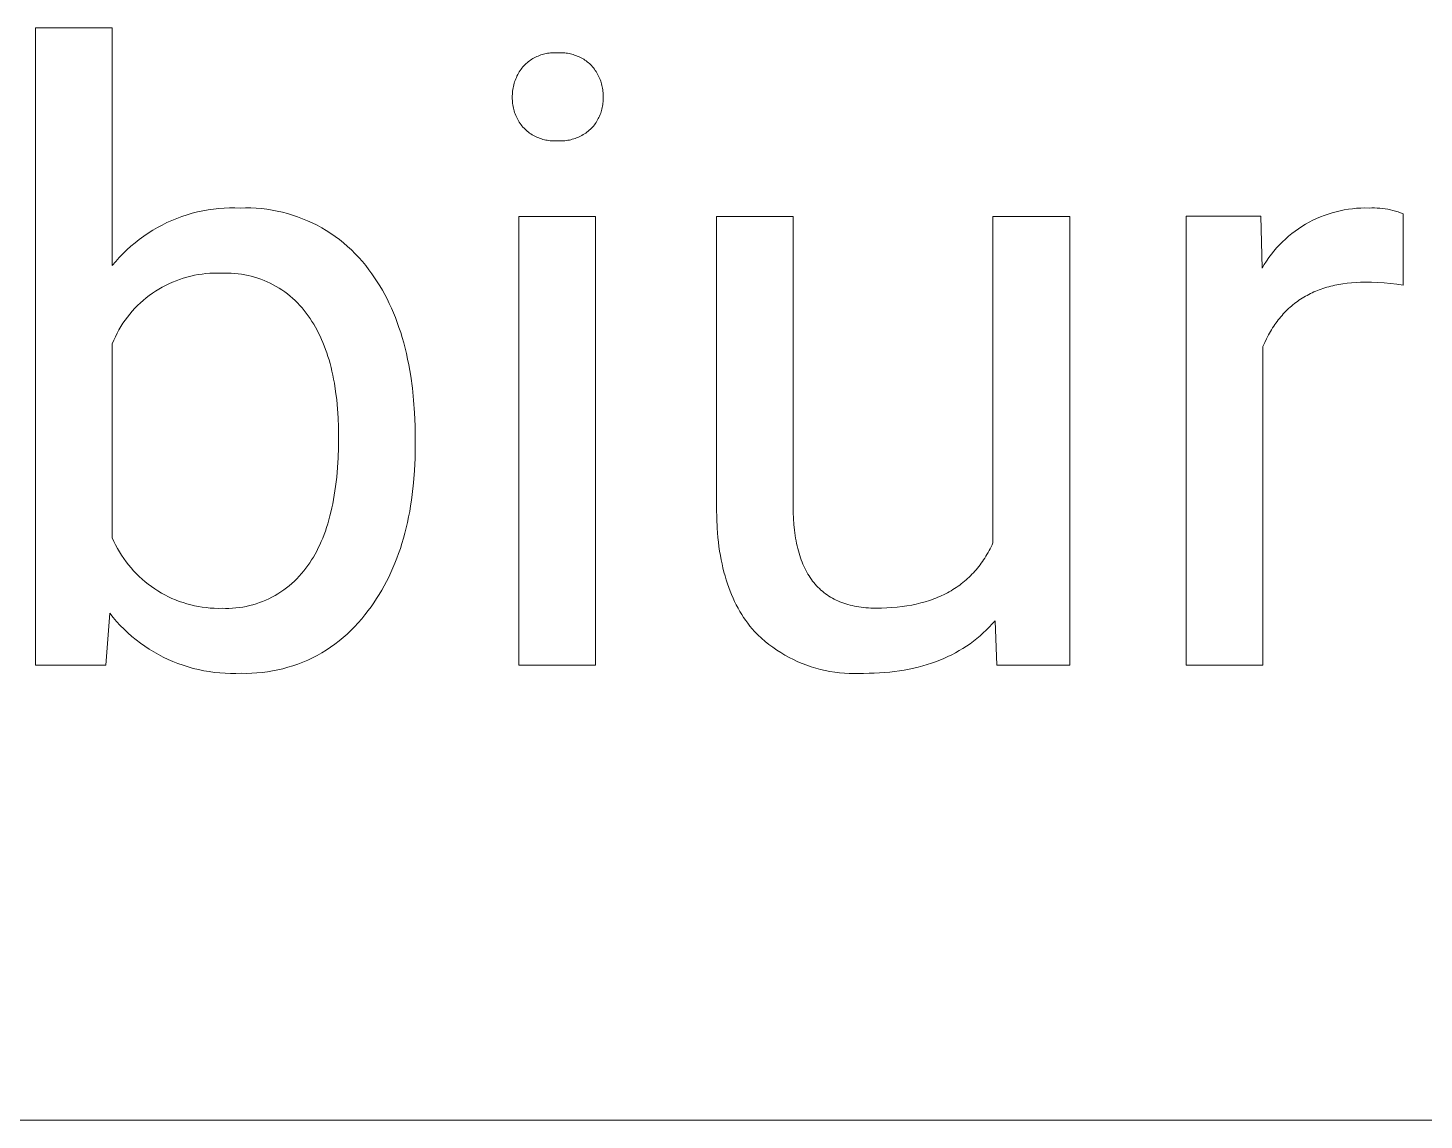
# Model space of a CAD drawing. Header units: millimetres. Extents: x 0 to 4030, y -54 to 2762.
# Drawn here: x 2718.4 to 2806.6, y 171.7 to 240.7 of the extents above; entities that cross this region are included whole.
import ezdxf

# ---------------------------------------------------------------- set-up
doc = ezdxf.new("R2010")
doc.units = ezdxf.units.MM
doc.header["$MEASUREMENT"] = 0
doc.layers.add('Domyślny', color=7, linetype='Continuous', true_color=0x000000)

msp = doc.modelspace()

# ---------------------------------------------------------------- linework, layer by layer
at = {"layer": 'Domyślny', "color": 18, "lineweight": 15, "true_color": 0x000000}
for p, q in [((2718.838, 200.471), (2718.838, 240.733)), ((2718.838, 240.733), (2723.697, 240.733)), ((2723.697, 240.733), (2723.697, 225.716)), ((2751.392, 239.154), (2751.482, 239.16)), ((2751.482, 239.16), (2751.572, 239.163)), ((2751.572, 239.163), (2751.662, 239.164)), ((2751.662, 239.164), (2751.752, 239.161)), ((2751.752, 239.161), (2751.842, 239.155)), ((2751.842, 239.155), (2751.933, 239.161)), ((2751.933, 239.161), (2752.024, 239.163)), ((2752.024, 239.163), (2752.115, 239.163)), ((2752.115, 239.163), (2752.206, 239.159)), ((2752.206, 239.159), (2752.297, 239.152)), ((2749.594, 238.198), (2749.657, 238.275)), ((2749.657, 238.275), (2749.722, 238.35)), ((2749.722, 238.35), (2749.785, 238.414)), ((2749.785, 238.414), (2749.851, 238.476)), ((2749.851, 238.476), (2749.918, 238.536)), ((2749.918, 238.536), (2749.988, 238.593)), ((2749.988, 238.593), (2750.059, 238.648)), ((2750.059, 238.648), (2750.133, 238.7)), ((2750.133, 238.7), (2750.208, 238.75)), ((2750.208, 238.75), (2750.285, 238.797)), ((2750.285, 238.797), (2750.363, 238.842)), ((2750.363, 238.842), (2750.443, 238.884)), ((2750.443, 238.884), (2750.524, 238.923)), ((2750.524, 238.923), (2750.607, 238.959)), ((2750.607, 238.959), (2750.691, 238.993)), ((2750.691, 238.993), (2750.776, 239.023)), ((2750.776, 239.023), (2750.861, 239.051)), ((2750.861, 239.051), (2750.948, 239.076)), ((2750.948, 239.076), (2751.036, 239.097)), ((2751.036, 239.097), (2751.124, 239.116)), ((2751.124, 239.116), (2751.213, 239.132)), ((2751.213, 239.132), (2751.302, 239.144)), ((2751.302, 239.144), (2751.392, 239.154)), ((2752.297, 239.152), (2752.388, 239.143)), ((2752.388, 239.143), (2752.478, 239.13)), ((2752.478, 239.13), (2752.567, 239.114)), ((2752.567, 239.114), (2752.657, 239.095)), ((2752.657, 239.095), (2752.745, 239.074)), ((2752.745, 239.074), (2752.833, 239.049)), ((2752.833, 239.049), (2752.919, 239.021)), ((2752.919, 239.021), (2753.005, 238.991)), ((2753.005, 238.991), (2753.09, 238.957)), ((2753.09, 238.957), (2753.174, 238.921)), ((2753.174, 238.921), (2753.256, 238.882)), ((2753.256, 238.882), (2753.337, 238.84)), ((2753.337, 238.84), (2753.416, 238.796)), ((2753.416, 238.796), (2753.494, 238.749)), ((2753.494, 238.749), (2753.57, 238.699)), ((2753.57, 238.699), (2753.645, 238.647)), ((2753.645, 238.647), (2753.718, 238.592)), ((2753.718, 238.592), (2753.789, 238.535)), ((2753.789, 238.535), (2753.858, 238.476)), ((2753.858, 238.476), (2753.925, 238.414)), ((2753.925, 238.414), (2753.989, 238.35)), ((2753.989, 238.35), (2754.052, 238.278)), ((2754.052, 238.278), (2754.113, 238.205)), ((2749.129, 237.327), (2749.162, 237.42)), ((2749.162, 237.42), (2749.198, 237.513)), ((2749.198, 237.513), (2749.237, 237.604)), ((2749.237, 237.604), (2749.279, 237.694)), ((2749.279, 237.694), (2749.324, 237.782)), ((2749.324, 237.782), (2749.373, 237.869)), ((2749.373, 237.869), (2749.424, 237.954)), ((2749.424, 237.954), (2749.478, 238.037)), ((2749.478, 238.037), (2749.535, 238.118)), ((2749.535, 238.118), (2749.594, 238.198)), ((2754.113, 238.205), (2754.171, 238.13)), ((2754.171, 238.13), (2754.226, 238.053)), ((2754.226, 238.053), (2754.279, 237.973)), ((2754.279, 237.973), (2754.329, 237.893)), ((2754.329, 237.893), (2754.376, 237.81)), ((2754.376, 237.81), (2754.42, 237.726)), ((2754.42, 237.726), (2754.462, 237.641)), ((2754.462, 237.641), (2754.501, 237.554)), ((2754.501, 237.554), (2754.537, 237.466)), ((2754.537, 237.466), (2754.57, 237.377)), ((2748.983, 236.449), (2748.986, 236.548)), ((2748.986, 236.548), (2748.992, 236.647)), ((2748.992, 236.647), (2749.002, 236.746)), ((2749.002, 236.746), (2749.014, 236.845)), ((2749.014, 236.845), (2749.031, 236.942)), ((2749.031, 236.942), (2749.05, 237.04)), ((2749.05, 237.04), (2749.073, 237.136)), ((2749.073, 237.136), (2749.1, 237.232)), ((2749.1, 237.232), (2749.129, 237.327)), ((2754.57, 237.377), (2754.6, 237.287)), ((2754.6, 237.287), (2754.626, 237.196)), ((2754.626, 237.196), (2754.65, 237.104)), ((2754.65, 237.104), (2754.671, 237.011)), ((2754.671, 237.011), (2754.688, 236.918)), ((2754.688, 236.918), (2754.703, 236.824)), ((2754.703, 236.824), (2754.714, 236.73)), ((2754.714, 236.73), (2754.722, 236.635)), ((2754.722, 236.635), (2754.727, 236.54)), ((2754.727, 236.54), (2754.729, 236.445)), ((2748.984, 236.35), (2748.983, 236.449)), ((2748.983, 236.253), (2748.984, 236.35)), ((2748.986, 236.155), (2748.983, 236.253)), ((2748.992, 236.058), (2748.986, 236.155)), ((2749.002, 235.961), (2748.992, 236.058)), ((2749.015, 235.864), (2749.002, 235.961)), ((2749.031, 235.768), (2749.015, 235.864)), ((2749.051, 235.672), (2749.031, 235.768)), ((2749.074, 235.577), (2749.051, 235.672)), ((2754.671, 235.7), (2754.65, 235.609)), ((2754.688, 235.792), (2754.671, 235.7)), ((2754.703, 235.884), (2754.688, 235.792)), ((2754.714, 235.977), (2754.703, 235.884)), ((2754.722, 236.07), (2754.714, 235.977)), ((2754.727, 236.163), (2754.722, 236.07)), ((2754.729, 236.257), (2754.727, 236.163)), ((2754.729, 236.445), (2754.728, 236.35)), ((2754.728, 236.35), (2754.729, 236.257)), ((2749.1, 235.484), (2749.074, 235.577)), ((2749.13, 235.391), (2749.1, 235.484)), ((2749.162, 235.299), (2749.13, 235.391)), ((2749.198, 235.208), (2749.162, 235.299)), ((2749.237, 235.119), (2749.198, 235.208)), ((2749.28, 235.031), (2749.237, 235.119)), ((2749.325, 234.944), (2749.28, 235.031)), ((2749.373, 234.86), (2749.325, 234.944)), ((2749.424, 234.776), (2749.373, 234.86)), ((2749.478, 234.695), (2749.424, 234.776)), ((2754.278, 234.757), (2754.225, 234.68)), ((2754.328, 234.836), (2754.278, 234.757)), ((2754.375, 234.917), (2754.328, 234.836)), ((2754.42, 234.999), (2754.375, 234.917)), ((2754.462, 235.082), (2754.42, 234.999)), ((2754.5, 235.167), (2754.462, 235.082)), ((2754.536, 235.253), (2754.5, 235.167)), ((2754.569, 235.341), (2754.536, 235.253)), ((2754.599, 235.429), (2754.569, 235.341)), ((2754.626, 235.519), (2754.599, 235.429)), ((2754.65, 235.609), (2754.626, 235.519)), ((2749.535, 234.616), (2749.478, 234.695)), ((2749.595, 234.539), (2749.535, 234.616)), ((2749.657, 234.464), (2749.595, 234.539)), ((2749.722, 234.391), (2749.657, 234.464)), ((2749.789, 234.326), (2749.722, 234.391)), ((2749.858, 234.263), (2749.789, 234.326)), ((2749.929, 234.203), (2749.858, 234.263)), ((2750.003, 234.145), (2749.929, 234.203)), ((2750.078, 234.09), (2750.003, 234.145)), ((2750.155, 234.037), (2750.078, 234.09)), ((2750.234, 233.987), (2750.155, 234.037)), ((2750.315, 233.94), (2750.234, 233.987)), ((2750.397, 233.896), (2750.315, 233.94)), ((2750.481, 233.854), (2750.397, 233.896)), ((2753.303, 233.897), (2753.218, 233.856)), ((2753.386, 233.941), (2753.303, 233.897)), ((2753.468, 233.988), (2753.386, 233.941)), ((2753.548, 234.038), (2753.468, 233.988)), ((2753.626, 234.091), (2753.548, 234.038)), ((2753.703, 234.146), (2753.626, 234.091)), ((2753.778, 234.203), (2753.703, 234.146)), ((2753.85, 234.263), (2753.778, 234.203)), ((2753.921, 234.326), (2753.85, 234.263)), ((2753.989, 234.391), (2753.921, 234.326)), ((2754.052, 234.46), (2753.989, 234.391)), ((2754.112, 234.531), (2754.052, 234.46)), ((2754.17, 234.605), (2754.112, 234.531)), ((2754.225, 234.68), (2754.17, 234.605)), ((2750.566, 233.816), (2750.481, 233.854)), ((2750.652, 233.78), (2750.566, 233.816)), ((2750.739, 233.747), (2750.652, 233.78)), ((2750.828, 233.718), (2750.739, 233.747)), ((2750.917, 233.691), (2750.828, 233.718)), ((2751.008, 233.668), (2750.917, 233.691)), ((2751.099, 233.647), (2751.008, 233.668)), ((2751.191, 233.63), (2751.099, 233.647)), ((2751.283, 233.616), (2751.191, 233.63)), ((2751.376, 233.605), (2751.283, 233.616)), ((2751.469, 233.597), (2751.376, 233.605)), ((2751.562, 233.593), (2751.469, 233.597)), ((2751.656, 233.592), (2751.562, 233.593)), ((2751.749, 233.594), (2751.656, 233.592)), ((2751.842, 233.599), (2751.749, 233.594)), ((2751.936, 233.594), (2751.842, 233.599)), ((2752.031, 233.592), (2751.936, 233.594)), ((2752.125, 233.594), (2752.031, 233.592)), ((2752.219, 233.599), (2752.125, 233.594)), ((2752.313, 233.606), (2752.219, 233.599)), ((2752.407, 233.617), (2752.313, 233.606)), ((2752.5, 233.632), (2752.407, 233.617)), ((2752.593, 233.649), (2752.5, 233.632)), ((2752.685, 233.669), (2752.593, 233.649)), ((2752.776, 233.693), (2752.685, 233.669)), ((2752.867, 233.719), (2752.776, 233.693)), ((2752.956, 233.749), (2752.867, 233.719)), ((2753.045, 233.782), (2752.956, 233.749)), ((2753.132, 233.817), (2753.045, 233.782)), ((2753.218, 233.856), (2753.132, 233.817)), ((2727.154, 228.429), (2727.465, 228.568)), ((2727.465, 228.568), (2727.781, 228.697)), ((2727.781, 228.697), (2728.1, 228.815)), ((2728.1, 228.815), (2728.424, 228.922)), ((2728.424, 228.922), (2728.752, 229.017)), ((2728.752, 229.017), (2729.082, 229.101)), ((2729.082, 229.101), (2729.415, 229.173)), ((2729.415, 229.173), (2729.751, 229.234)), ((2729.751, 229.234), (2730.088, 229.283)), ((2730.088, 229.283), (2730.427, 229.321)), ((2730.427, 229.321), (2730.767, 229.347)), ((2730.767, 229.347), (2731.107, 229.36)), ((2731.107, 229.36), (2731.448, 229.362)), ((2731.448, 229.362), (2731.789, 229.353)), ((2731.789, 229.353), (2732.124, 229.36)), ((2732.124, 229.36), (2732.46, 229.355)), ((2732.46, 229.355), (2732.794, 229.339)), ((2732.794, 229.339), (2733.129, 229.312)), ((2733.129, 229.312), (2733.462, 229.273)), ((2733.462, 229.273), (2733.793, 229.222)), ((2733.793, 229.222), (2734.122, 229.159)), ((2734.122, 229.159), (2734.449, 229.086)), ((2734.449, 229.086), (2734.774, 229.001)), ((2734.774, 229.001), (2735.095, 228.904)), ((2735.095, 228.904), (2735.413, 228.797)), ((2735.413, 228.797), (2735.726, 228.679)), ((2735.726, 228.679), (2736.036, 228.549)), ((2749.386, 200.463), (2749.386, 228.821)), ((2749.386, 228.821), (2754.231, 228.821)), ((2754.231, 228.821), (2754.231, 200.463)), ((2761.889, 210.373), (2761.889, 228.826)), ((2761.889, 228.826), (2766.734, 228.826)), ((2766.734, 228.826), (2766.734, 210.507)), ((2779.362, 208.199), (2779.362, 228.826)), ((2779.362, 228.826), (2784.221, 228.826)), ((2784.221, 228.826), (2784.221, 200.469)), ((2791.586, 200.47), (2791.586, 228.828)), ((2791.586, 228.828), (2796.296, 228.828)), ((2796.296, 228.828), (2796.377, 225.553)), ((2799.348, 228.453), (2799.581, 228.574)), ((2799.581, 228.574), (2799.819, 228.686)), ((2799.819, 228.686), (2800.06, 228.79)), ((2800.06, 228.79), (2800.305, 228.886)), ((2800.305, 228.886), (2800.553, 228.973)), ((2800.553, 228.973), (2800.804, 229.051)), ((2800.804, 229.051), (2801.058, 229.12)), ((2801.058, 229.12), (2801.313, 229.181)), ((2801.313, 229.181), (2801.571, 229.233)), ((2801.571, 229.233), (2801.831, 229.275)), ((2801.831, 229.275), (2802.091, 229.309)), ((2802.091, 229.309), (2802.353, 229.333)), ((2802.353, 229.333), (2802.615, 229.348)), ((2802.615, 229.348), (2802.878, 229.354)), ((2802.878, 229.354), (2803.141, 229.351)), ((2803.141, 229.351), (2803.31, 229.357)), ((2803.31, 229.357), (2803.479, 229.358)), ((2803.479, 229.358), (2803.647, 229.352)), ((2803.647, 229.352), (2803.816, 229.341)), ((2803.816, 229.341), (2803.984, 229.324)), ((2803.984, 229.324), (2804.151, 229.302)), ((2804.151, 229.302), (2804.318, 229.274)), ((2804.318, 229.274), (2804.483, 229.24)), ((2804.483, 229.24), (2804.647, 229.201)), ((2804.647, 229.201), (2804.81, 229.156)), ((2804.81, 229.156), (2804.971, 229.106)), ((2804.971, 229.106), (2805.131, 229.05)), ((2805.131, 229.05), (2805.288, 228.989)), ((2805.288, 228.989), (2805.288, 224.48)), ((2725.682, 227.573), (2725.964, 227.764)), ((2725.964, 227.764), (2726.253, 227.946)), ((2726.253, 227.946), (2726.548, 228.117)), ((2726.548, 228.117), (2726.848, 228.278)), ((2726.848, 228.278), (2727.154, 228.429)), ((2736.036, 228.549), (2736.34, 228.41)), ((2736.34, 228.41), (2736.64, 228.259)), ((2736.64, 228.259), (2736.934, 228.099)), ((2736.934, 228.099), (2737.223, 227.928)), ((2737.223, 227.928), (2737.505, 227.747)), ((2737.505, 227.747), (2737.781, 227.556)), ((2798.047, 227.566), (2798.251, 227.732)), ((2798.251, 227.732), (2798.46, 227.892)), ((2798.46, 227.892), (2798.674, 228.044)), ((2798.674, 228.044), (2798.894, 228.188)), ((2798.894, 228.188), (2799.118, 228.325)), ((2799.118, 228.325), (2799.348, 228.453)), ((2724.625, 226.713), (2724.878, 226.942)), ((2724.878, 226.942), (2725.138, 227.161)), ((2725.138, 227.161), (2725.407, 227.372)), ((2725.407, 227.372), (2725.682, 227.573)), ((2737.781, 227.556), (2738.05, 227.357)), ((2738.05, 227.357), (2738.312, 227.147)), ((2738.312, 227.147), (2738.567, 226.929)), ((2738.567, 226.929), (2738.814, 226.702)), ((2797.124, 226.633), (2797.296, 226.832)), ((2797.296, 226.832), (2797.474, 227.025)), ((2797.474, 227.025), (2797.659, 227.212)), ((2797.659, 227.212), (2797.85, 227.392)), ((2797.85, 227.392), (2798.047, 227.566)), ((2723.697, 225.716), (2723.915, 225.977)), ((2723.915, 225.977), (2724.143, 226.231)), ((2724.143, 226.231), (2724.38, 226.476)), ((2724.38, 226.476), (2724.625, 226.713)), ((2738.814, 226.702), (2739.053, 226.467)), ((2739.053, 226.467), (2739.283, 226.224)), ((2739.283, 226.224), (2739.505, 225.972)), ((2739.505, 225.972), (2739.718, 225.713)), ((2796.511, 225.779), (2796.653, 226)), ((2796.653, 226), (2796.803, 226.217)), ((2796.803, 226.217), (2796.96, 226.427)), ((2796.96, 226.427), (2797.124, 226.633)), ((2728.653, 225.048), (2728.418, 224.988)), ((2728.89, 225.1), (2728.653, 225.048)), ((2729.129, 225.144), (2728.89, 225.1)), ((2729.37, 225.179), (2729.129, 225.144)), ((2729.611, 225.206), (2729.37, 225.179)), ((2729.853, 225.225), (2729.611, 225.206)), ((2730.096, 225.236), (2729.853, 225.225)), ((2730.338, 225.238), (2730.096, 225.236)), ((2730.581, 225.232), (2730.338, 225.238)), ((2730.795, 225.24), (2730.581, 225.232)), ((2731.008, 225.241), (2730.795, 225.24)), ((2731.221, 225.235), (2731.008, 225.241)), ((2731.434, 225.221), (2731.221, 225.235)), ((2731.647, 225.2), (2731.434, 225.221)), ((2731.858, 225.172), (2731.647, 225.2)), ((2732.068, 225.136), (2731.858, 225.172)), ((2732.278, 225.094), (2732.068, 225.136)), ((2732.485, 225.044), (2732.278, 225.094)), ((2732.691, 224.987), (2732.485, 225.044)), ((2739.718, 225.713), (2739.922, 225.447)), ((2739.922, 225.447), (2740.103, 225.201)), ((2740.103, 225.201), (2740.278, 224.95)), ((2796.377, 225.553), (2796.511, 225.779)), ((2726.636, 224.228), (2726.43, 224.1)), ((2726.847, 224.35), (2726.636, 224.228)), ((2727.061, 224.464), (2726.847, 224.35)), ((2727.279, 224.57), (2727.061, 224.464)), ((2727.501, 224.669), (2727.279, 224.57)), ((2727.726, 224.761), (2727.501, 224.669)), ((2727.954, 224.845), (2727.726, 224.761)), ((2728.185, 224.92), (2727.954, 224.845)), ((2728.418, 224.988), (2728.185, 224.92)), ((2732.895, 224.924), (2732.691, 224.987)), ((2733.096, 224.853), (2732.895, 224.924)), ((2733.295, 224.776), (2733.096, 224.853)), ((2733.491, 224.692), (2733.295, 224.776)), ((2733.684, 224.601), (2733.491, 224.692)), ((2733.874, 224.504), (2733.684, 224.601)), ((2734.061, 224.4), (2733.874, 224.504)), ((2734.244, 224.29), (2734.061, 224.4)), ((2734.423, 224.174), (2734.244, 224.29)), ((2734.598, 224.052), (2734.423, 224.174)), ((2740.278, 224.95), (2740.447, 224.693)), ((2740.447, 224.693), (2740.61, 224.43)), ((2740.61, 224.43), (2740.768, 224.161)), ((2740.768, 224.161), (2740.92, 223.887)), ((2799.991, 224.187), (2799.875, 224.142)), ((2800.107, 224.23), (2799.991, 224.187)), ((2800.225, 224.27), (2800.107, 224.23)), ((2800.345, 224.309), (2800.225, 224.27)), ((2800.466, 224.346), (2800.345, 224.309)), ((2800.589, 224.381), (2800.466, 224.346)), ((2800.713, 224.413), (2800.589, 224.381)), ((2800.838, 224.444), (2800.713, 224.413)), ((2800.966, 224.473), (2800.838, 224.444)), ((2801.224, 224.524), (2800.966, 224.473)), ((2801.489, 224.568), (2801.224, 224.524)), ((2801.759, 224.604), (2801.489, 224.568)), ((2802.035, 224.632), (2801.759, 224.604)), ((2802.317, 224.652), (2802.035, 224.632)), ((2802.605, 224.663), (2802.317, 224.652)), ((2802.899, 224.667), (2802.605, 224.663)), ((2803.299, 224.666), (2802.899, 224.667)), ((2803.699, 224.653), (2803.299, 224.666)), ((2804.098, 224.628), (2803.699, 224.653)), ((2804.496, 224.59), (2804.098, 224.628)), ((2804.893, 224.541), (2804.496, 224.59)), ((2805.288, 224.48), (2804.893, 224.541)), ((2725.472, 223.356), (2725.296, 223.188)), ((2725.653, 223.518), (2725.472, 223.356)), ((2725.84, 223.673), (2725.653, 223.518)), ((2726.032, 223.822), (2725.84, 223.673)), ((2726.229, 223.964), (2726.032, 223.822)), ((2726.43, 224.1), (2726.229, 223.964)), ((2734.769, 223.924), (2734.598, 224.052)), ((2734.935, 223.791), (2734.769, 223.924)), ((2735.097, 223.652), (2734.935, 223.791)), ((2735.254, 223.507), (2735.097, 223.652)), ((2735.405, 223.357), (2735.254, 223.507)), ((2735.552, 223.202), (2735.405, 223.357)), ((2740.92, 223.887), (2741.066, 223.607)), ((2741.066, 223.607), (2741.206, 223.321)), ((2741.206, 223.321), (2741.34, 223.03)), ((2798.418, 223.308), (2798.325, 223.234)), ((2798.512, 223.381), (2798.418, 223.308)), ((2798.608, 223.451), (2798.512, 223.381)), ((2798.706, 223.52), (2798.608, 223.451)), ((2798.805, 223.586), (2798.706, 223.52)), ((2798.905, 223.651), (2798.805, 223.586)), ((2799.007, 223.713), (2798.905, 223.651)), ((2799.11, 223.774), (2799.007, 223.713)), ((2799.215, 223.833), (2799.11, 223.774)), ((2799.321, 223.889), (2799.215, 223.833)), ((2799.429, 223.944), (2799.321, 223.889)), ((2799.539, 223.996), (2799.429, 223.944)), ((2799.649, 224.047), (2799.539, 223.996)), ((2799.762, 224.096), (2799.649, 224.047)), ((2799.875, 224.142), (2799.762, 224.096)), ((2724.654, 222.46), (2724.51, 222.265)), ((2724.805, 222.65), (2724.654, 222.46)), ((2724.963, 222.835), (2724.805, 222.65)), ((2725.127, 223.015), (2724.963, 222.835)), ((2725.296, 223.188), (2725.127, 223.015)), ((2735.693, 223.042), (2735.552, 223.202)), ((2735.829, 222.877), (2735.693, 223.042)), ((2735.959, 222.708), (2735.829, 222.877)), ((2736.084, 222.535), (2735.959, 222.708)), ((2736.203, 222.365), (2736.084, 222.535)), ((2741.34, 223.03), (2741.469, 222.732)), ((2741.469, 222.732), (2741.592, 222.429)), ((2741.592, 222.429), (2741.709, 222.121)), ((2797.555, 222.474), (2797.477, 222.38)), ((2797.635, 222.567), (2797.555, 222.474)), ((2797.716, 222.657), (2797.635, 222.567)), ((2797.799, 222.745), (2797.716, 222.657)), ((2797.883, 222.832), (2797.799, 222.745)), ((2797.968, 222.916), (2797.883, 222.832)), ((2798.055, 222.999), (2797.968, 222.916)), ((2798.144, 223.079), (2798.055, 222.999)), ((2798.234, 223.157), (2798.144, 223.079)), ((2798.325, 223.234), (2798.234, 223.157)), ((2724.118, 221.651), (2724.001, 221.438)), ((2724.241, 221.86), (2724.118, 221.651)), ((2724.372, 222.065), (2724.241, 221.86)), ((2724.51, 222.265), (2724.372, 222.065)), ((2736.318, 222.191), (2736.203, 222.365)), ((2736.429, 222.012), (2736.318, 222.191)), ((2736.536, 221.829), (2736.429, 222.012)), ((2736.64, 221.641), (2736.536, 221.829)), ((2736.739, 221.449), (2736.64, 221.641)), ((2741.709, 222.121), (2741.82, 221.806)), ((2741.82, 221.806), (2741.926, 221.486)), ((2796.906, 221.554), (2796.842, 221.442)), ((2796.972, 221.664), (2796.906, 221.554)), ((2797.04, 221.773), (2796.972, 221.664)), ((2797.109, 221.879), (2797.04, 221.773)), ((2797.18, 221.983), (2797.109, 221.879)), ((2797.252, 222.085), (2797.18, 221.983)), ((2797.326, 222.186), (2797.252, 222.085)), ((2797.401, 222.284), (2797.326, 222.186)), ((2797.477, 222.38), (2797.401, 222.284)), ((2723.791, 221.001), (2723.697, 220.777)), ((2723.697, 220.777), (2723.697, 208.51)), ((2723.892, 221.221), (2723.791, 221.001)), ((2724.001, 221.438), (2723.892, 221.221)), ((2736.835, 221.252), (2736.739, 221.449)), ((2736.927, 221.051), (2736.835, 221.252)), ((2737.015, 220.845), (2736.927, 221.051)), ((2737.1, 220.635), (2737.015, 220.845)), ((2737.18, 220.42), (2737.1, 220.635)), ((2741.926, 221.486), (2742.026, 221.16)), ((2742.026, 221.16), (2742.12, 220.829)), ((2742.12, 220.829), (2742.208, 220.492)), ((2796.541, 220.851), (2796.431, 220.601)), ((2796.657, 221.093), (2796.541, 220.851)), ((2796.778, 221.328), (2796.657, 221.093)), ((2796.842, 221.442), (2796.778, 221.328)), ((2737.257, 220.201), (2737.18, 220.42)), ((2737.33, 219.977), (2737.257, 220.201)), ((2737.399, 219.749), (2737.33, 219.977)), ((2737.465, 219.516), (2737.399, 219.749)), ((2742.208, 220.492), (2742.291, 220.149)), ((2742.291, 220.149), (2742.367, 219.8)), ((2742.367, 219.8), (2742.439, 219.446)), ((2796.431, 220.601), (2796.431, 200.47)), ((2737.526, 219.279), (2737.465, 219.516)), ((2737.584, 219.037), (2737.526, 219.279)), ((2737.638, 218.791), (2737.584, 219.037)), ((2742.439, 219.446), (2742.504, 219.086)), ((2742.504, 219.086), (2742.564, 218.72)), ((2737.689, 218.541), (2737.638, 218.791)), ((2737.735, 218.286), (2737.689, 218.541)), ((2737.817, 217.763), (2737.735, 218.286)), ((2742.564, 218.72), (2742.666, 217.972)), ((2737.884, 217.222), (2737.817, 217.763)), ((2737.936, 216.664), (2737.884, 217.222)), ((2742.666, 217.972), (2742.746, 217.201)), ((2742.746, 217.201), (2742.802, 216.407)), ((2737.973, 216.089), (2737.936, 216.664)), ((2742.802, 216.407), (2742.836, 215.59)), ((2737.995, 215.496), (2737.973, 216.089)), ((2738.003, 214.885), (2737.995, 215.496)), ((2742.836, 215.59), (2742.848, 214.751)), ((2737.995, 214.217), (2738.003, 214.885)), ((2742.848, 214.751), (2742.848, 214.335)), ((2737.935, 212.944), (2737.973, 213.57)), ((2737.973, 213.57), (2737.995, 214.217)), ((2742.848, 214.335), (2742.836, 213.534)), ((2737.882, 212.341), (2737.935, 212.944)), ((2742.801, 212.754), (2742.743, 211.992)), ((2742.836, 213.534), (2742.801, 212.754)), ((2737.814, 211.759), (2737.882, 212.341)), ((2742.743, 211.992), (2742.661, 211.251)), ((2737.632, 210.659), (2737.73, 211.198)), ((2737.73, 211.198), (2737.814, 211.759)), ((2742.661, 211.251), (2742.612, 210.887)), ((2737.455, 209.89), (2737.518, 210.141)), ((2737.518, 210.141), (2737.577, 210.397)), ((2737.577, 210.397), (2737.632, 210.659)), ((2742.496, 210.175), (2742.429, 209.827)), ((2742.557, 210.529), (2742.496, 210.175)), ((2742.612, 210.887), (2742.557, 210.529)), ((2761.901, 209.739), (2761.889, 210.373)), ((2766.734, 210.507), (2766.739, 210.111)), ((2766.739, 210.111), (2766.754, 209.727)), ((2737.167, 208.94), (2737.245, 209.17)), ((2737.245, 209.17), (2737.319, 209.404)), ((2737.319, 209.404), (2737.389, 209.645)), ((2737.389, 209.645), (2737.455, 209.89)), ((2742.356, 209.483), (2742.277, 209.144)), ((2742.429, 209.827), (2742.356, 209.483)), ((2761.931, 209.124), (2761.901, 209.739)), ((2766.754, 209.727), (2766.78, 209.356)), ((2766.78, 209.356), (2766.816, 208.998)), ((2723.697, 208.51), (2723.799, 208.282)), ((2723.799, 208.282), (2723.909, 208.057)), ((2736.817, 208.075), (2736.91, 208.284)), ((2736.91, 208.284), (2736.999, 208.497)), ((2736.999, 208.497), (2737.085, 208.716)), ((2737.085, 208.716), (2737.167, 208.94)), ((2742.103, 208.482), (2742.007, 208.158)), ((2742.193, 208.811), (2742.103, 208.482)), ((2742.277, 209.144), (2742.193, 208.811)), ((2761.98, 208.53), (2761.931, 209.124)), ((2762.011, 208.24), (2761.98, 208.53)), ((2766.816, 208.998), (2766.862, 208.652)), ((2766.862, 208.652), (2766.889, 208.483)), ((2766.889, 208.483), (2766.919, 208.318)), ((2766.919, 208.318), (2766.951, 208.156)), ((2723.909, 208.057), (2724.026, 207.837)), ((2724.026, 207.837), (2724.151, 207.62)), ((2724.151, 207.62), (2724.283, 207.408)), ((2724.283, 207.408), (2724.423, 207.2)), ((2736.406, 207.295), (2736.514, 207.482)), ((2736.514, 207.482), (2736.619, 207.675)), ((2736.619, 207.675), (2736.72, 207.872)), ((2736.72, 207.872), (2736.817, 208.075)), ((2741.797, 207.526), (2741.684, 207.217)), ((2741.905, 207.84), (2741.797, 207.526)), ((2742.007, 208.158), (2741.905, 207.84)), ((2762.047, 207.955), (2762.011, 208.24)), ((2762.088, 207.675), (2762.047, 207.955)), ((2762.133, 207.4), (2762.088, 207.675)), ((2762.183, 207.129), (2762.133, 207.4)), ((2766.951, 208.156), (2766.986, 207.997)), ((2766.986, 207.997), (2767.023, 207.842)), ((2767.023, 207.842), (2767.063, 207.689)), ((2767.063, 207.689), (2767.105, 207.54)), ((2767.105, 207.54), (2767.15, 207.393)), ((2767.15, 207.393), (2767.197, 207.25)), ((2778.917, 207.345), (2778.986, 207.461)), ((2778.986, 207.461), (2779.054, 207.579)), ((2779.054, 207.579), (2779.119, 207.699)), ((2779.119, 207.699), (2779.183, 207.821)), ((2779.183, 207.821), (2779.244, 207.945)), ((2779.244, 207.945), (2779.304, 208.071)), ((2779.304, 208.071), (2779.362, 208.199)), ((2724.423, 207.2), (2724.569, 206.997)), ((2724.569, 206.997), (2724.722, 206.799)), ((2724.722, 206.799), (2724.882, 206.607)), ((2724.882, 206.607), (2725.049, 206.42)), ((2735.797, 206.415), (2735.93, 206.588)), ((2735.93, 206.588), (2736.057, 206.766)), ((2736.057, 206.766), (2736.177, 206.937)), ((2736.177, 206.937), (2736.293, 207.113)), ((2736.293, 207.113), (2736.406, 207.295)), ((2741.439, 206.615), (2741.309, 206.321)), ((2741.565, 206.914), (2741.439, 206.615)), ((2741.684, 207.217), (2741.565, 206.914)), ((2762.237, 206.864), (2762.183, 207.129)), ((2762.296, 206.604), (2762.237, 206.864)), ((2762.36, 206.348), (2762.296, 206.604)), ((2767.197, 207.25), (2767.247, 207.11)), ((2767.247, 207.11), (2767.3, 206.973)), ((2767.3, 206.973), (2767.355, 206.84)), ((2767.355, 206.84), (2767.413, 206.709)), ((2767.413, 206.709), (2767.473, 206.582)), ((2767.473, 206.582), (2767.536, 206.458)), ((2778.3, 206.49), (2778.383, 206.59)), ((2778.383, 206.59), (2778.465, 206.692)), ((2778.465, 206.692), (2778.545, 206.796)), ((2778.545, 206.796), (2778.623, 206.902)), ((2778.623, 206.902), (2778.699, 207.01)), ((2778.699, 207.01), (2778.774, 207.12)), ((2778.774, 207.12), (2778.846, 207.232)), ((2778.846, 207.232), (2778.917, 207.345)), ((2725.049, 206.42), (2725.221, 206.239)), ((2725.221, 206.239), (2725.4, 206.064)), ((2725.4, 206.064), (2725.584, 205.895)), ((2725.584, 205.895), (2725.775, 205.733)), ((2725.775, 205.733), (2725.97, 205.577)), ((2734.881, 205.483), (2735.047, 205.625)), ((2735.047, 205.625), (2735.208, 205.772)), ((2735.208, 205.772), (2735.364, 205.925)), ((2735.364, 205.925), (2735.514, 206.083)), ((2735.514, 206.083), (2735.658, 206.247)), ((2735.658, 206.247), (2735.797, 206.415)), ((2741.029, 205.749), (2740.881, 205.471)), ((2741.172, 206.033), (2741.029, 205.749)), ((2741.309, 206.321), (2741.172, 206.033)), ((2762.428, 206.098), (2762.36, 206.348)), ((2762.501, 205.852), (2762.428, 206.098)), ((2762.579, 205.611), (2762.501, 205.852)), ((2767.536, 206.458), (2767.601, 206.337)), ((2767.601, 206.337), (2767.669, 206.219)), ((2767.669, 206.219), (2767.74, 206.104)), ((2767.74, 206.104), (2767.813, 205.992)), ((2767.813, 205.992), (2767.888, 205.884)), ((2767.888, 205.884), (2767.967, 205.778)), ((2767.967, 205.778), (2768.047, 205.676)), ((2768.047, 205.676), (2768.13, 205.577)), ((2777.364, 205.602), (2777.466, 205.682)), ((2777.466, 205.682), (2777.566, 205.764)), ((2777.566, 205.764), (2777.664, 205.848)), ((2777.664, 205.848), (2777.76, 205.933)), ((2777.76, 205.933), (2777.855, 206.021)), ((2777.855, 206.021), (2777.948, 206.111)), ((2777.948, 206.111), (2778.038, 206.203)), ((2778.038, 206.203), (2778.127, 206.297)), ((2778.127, 206.297), (2778.215, 206.393)), ((2778.215, 206.393), (2778.3, 206.49)), ((2725.97, 205.577), (2726.171, 205.428)), ((2726.171, 205.428), (2726.377, 205.285)), ((2726.377, 205.285), (2726.587, 205.15)), ((2726.587, 205.15), (2726.802, 205.022)), ((2726.802, 205.022), (2727.021, 204.902)), ((2727.021, 204.902), (2727.244, 204.789)), ((2727.244, 204.789), (2727.471, 204.683)), ((2733.597, 204.664), (2733.792, 204.761)), ((2733.792, 204.761), (2733.984, 204.865)), ((2733.984, 204.865), (2734.172, 204.976)), ((2734.172, 204.976), (2734.356, 205.094)), ((2734.356, 205.094), (2734.536, 205.217)), ((2734.536, 205.217), (2734.711, 205.347)), ((2734.711, 205.347), (2734.881, 205.483)), ((2740.567, 204.929), (2740.401, 204.666)), ((2740.727, 205.198), (2740.567, 204.929)), ((2740.881, 205.471), (2740.727, 205.198)), ((2762.661, 205.376), (2762.579, 205.611)), ((2762.747, 205.145), (2762.661, 205.376)), ((2762.839, 204.919), (2762.747, 205.145)), ((2762.934, 204.698), (2762.839, 204.919)), ((2768.13, 205.577), (2768.216, 205.481)), ((2768.216, 205.481), (2768.304, 205.388)), ((2768.304, 205.388), (2768.395, 205.299)), ((2768.395, 205.299), (2768.489, 205.212)), ((2768.489, 205.212), (2768.585, 205.129)), ((2768.585, 205.129), (2768.683, 205.048)), ((2768.683, 205.048), (2768.784, 204.971)), ((2768.784, 204.971), (2768.888, 204.897)), ((2768.888, 204.897), (2768.994, 204.827)), ((2768.994, 204.827), (2769.102, 204.759)), ((2769.102, 204.759), (2769.213, 204.695)), ((2775.748, 204.697), (2775.876, 204.749)), ((2775.876, 204.749), (2776.001, 204.803)), ((2776.001, 204.803), (2776.125, 204.858)), ((2776.125, 204.858), (2776.247, 204.916)), ((2776.247, 204.916), (2776.367, 204.975)), ((2776.367, 204.975), (2776.485, 205.037)), ((2776.485, 205.037), (2776.601, 205.101)), ((2776.601, 205.101), (2776.716, 205.166)), ((2776.716, 205.166), (2776.828, 205.234)), ((2776.828, 205.234), (2776.939, 205.304)), ((2776.939, 205.304), (2777.048, 205.375)), ((2777.048, 205.375), (2777.155, 205.449)), ((2777.155, 205.449), (2777.261, 205.525)), ((2777.261, 205.525), (2777.364, 205.602)), ((2727.471, 204.683), (2727.702, 204.586)), ((2727.702, 204.586), (2727.935, 204.496)), ((2727.935, 204.496), (2728.172, 204.415)), ((2728.172, 204.415), (2728.411, 204.341)), ((2728.411, 204.341), (2728.652, 204.276)), ((2728.652, 204.276), (2728.896, 204.219)), ((2728.896, 204.219), (2729.141, 204.17)), ((2729.141, 204.17), (2729.388, 204.13)), ((2729.388, 204.13), (2729.636, 204.098)), ((2729.636, 204.098), (2729.885, 204.074)), ((2729.885, 204.074), (2730.135, 204.059)), ((2730.135, 204.059), (2730.385, 204.053)), ((2730.385, 204.053), (2730.635, 204.055)), ((2730.635, 204.055), (2730.853, 204.05)), ((2730.853, 204.05), (2731.071, 204.052)), ((2731.071, 204.052), (2731.289, 204.062)), ((2731.289, 204.062), (2731.507, 204.08)), ((2731.507, 204.08), (2731.723, 204.105)), ((2731.723, 204.105), (2731.939, 204.138)), ((2731.939, 204.138), (2732.153, 204.178)), ((2732.153, 204.178), (2732.366, 204.226)), ((2732.366, 204.226), (2732.577, 204.281)), ((2732.577, 204.281), (2732.786, 204.343)), ((2732.786, 204.343), (2732.993, 204.412)), ((2732.993, 204.412), (2733.197, 204.489)), ((2733.197, 204.489), (2733.399, 204.573)), ((2733.399, 204.573), (2733.597, 204.664)), ((2739.868, 203.907), (2739.669, 203.641)), ((2740.052, 204.155), (2739.868, 203.907)), ((2740.229, 204.408), (2740.052, 204.155)), ((2740.401, 204.666), (2740.229, 204.408)), ((2763.035, 204.482), (2762.934, 204.698)), ((2763.14, 204.27), (2763.035, 204.482)), ((2763.25, 204.064), (2763.14, 204.27)), ((2763.364, 203.863), (2763.25, 204.064)), ((2763.482, 203.666), (2763.364, 203.863)), ((2769.213, 204.695), (2769.327, 204.633)), ((2769.327, 204.633), (2769.443, 204.575)), ((2769.443, 204.575), (2769.562, 204.52)), ((2769.562, 204.52), (2769.683, 204.468)), ((2769.683, 204.468), (2769.807, 204.419)), ((2769.807, 204.419), (2769.934, 204.374)), ((2769.934, 204.374), (2770.062, 204.331)), ((2770.062, 204.331), (2770.194, 204.292)), ((2770.194, 204.292), (2770.328, 204.256)), ((2770.328, 204.256), (2770.464, 204.223)), ((2770.464, 204.223), (2770.603, 204.193)), ((2770.603, 204.193), (2770.745, 204.166)), ((2770.745, 204.166), (2770.889, 204.143)), ((2770.889, 204.143), (2771.035, 204.122)), ((2771.035, 204.122), (2771.184, 204.105)), ((2771.184, 204.105), (2771.336, 204.091)), ((2771.336, 204.091), (2771.49, 204.08)), ((2771.49, 204.08), (2771.647, 204.072)), ((2771.647, 204.072), (2771.806, 204.067)), ((2771.806, 204.067), (2771.968, 204.066)), ((2771.968, 204.066), (2772.312, 204.07)), ((2772.312, 204.07), (2772.65, 204.082)), ((2772.65, 204.082), (2772.98, 204.102)), ((2772.98, 204.102), (2773.303, 204.13)), ((2773.303, 204.13), (2773.618, 204.167)), ((2773.618, 204.167), (2773.926, 204.211)), ((2773.926, 204.211), (2774.226, 204.264)), ((2774.226, 204.264), (2774.52, 204.324)), ((2774.52, 204.324), (2774.806, 204.393)), ((2774.806, 204.393), (2775.084, 204.47)), ((2775.084, 204.47), (2775.355, 204.555)), ((2775.355, 204.555), (2775.488, 204.6)), ((2775.488, 204.6), (2775.619, 204.648)), ((2775.619, 204.648), (2775.748, 204.697)), ((2723.535, 203.746), (2723.294, 200.471)), ((2723.748, 203.482), (2723.535, 203.746)), ((2723.97, 203.225), (2723.748, 203.482)), ((2724.2, 202.977), (2723.97, 203.225)), ((2724.439, 202.736), (2724.2, 202.977)), ((2739.244, 203.13), (2739.018, 202.885)), ((2739.461, 203.381), (2739.244, 203.13)), ((2739.669, 203.641), (2739.461, 203.381)), ((2763.606, 203.474), (2763.482, 203.666)), ((2763.734, 203.288), (2763.606, 203.474)), ((2763.866, 203.106), (2763.734, 203.288)), ((2764.003, 202.929), (2763.866, 203.106)), ((2779.317, 203.069), (2779.132, 202.871)), ((2779.497, 203.274), (2779.317, 203.069)), ((2779.604, 200.469), (2779.497, 203.274)), ((2724.686, 202.504), (2724.439, 202.736)), ((2724.941, 202.28), (2724.686, 202.504)), ((2725.203, 202.065), (2724.941, 202.28)), ((2738.291, 202.202), (2738.033, 201.992)), ((2738.541, 202.421), (2738.291, 202.202)), ((2738.783, 202.649), (2738.541, 202.421)), ((2739.018, 202.885), (2738.783, 202.649)), ((2764.145, 202.757), (2764.003, 202.929)), ((2764.291, 202.589), (2764.145, 202.757)), ((2764.507, 202.374), (2764.291, 202.589)), ((2764.731, 202.167), (2764.507, 202.374)), ((2764.962, 201.967), (2764.731, 202.167)), ((2778.34, 202.144), (2778.129, 201.979)), ((2778.546, 202.316), (2778.34, 202.144)), ((2778.746, 202.495), (2778.546, 202.316)), ((2778.941, 202.68), (2778.746, 202.495)), ((2779.132, 202.871), (2778.941, 202.68)), ((2725.473, 201.859), (2725.203, 202.065)), ((2725.749, 201.663), (2725.473, 201.859)), ((2726.032, 201.476), (2725.749, 201.663)), ((2726.322, 201.299), (2726.032, 201.476)), ((2726.617, 201.132), (2726.322, 201.299)), ((2736.934, 201.243), (2736.644, 201.081)), ((2737.219, 201.416), (2736.934, 201.243)), ((2737.497, 201.598), (2737.219, 201.416)), ((2737.769, 201.79), (2737.497, 201.598)), ((2738.033, 201.992), (2737.769, 201.79)), ((2765.199, 201.776), (2764.962, 201.967)), ((2765.443, 201.593), (2765.199, 201.776)), ((2765.693, 201.418), (2765.443, 201.593)), ((2765.949, 201.253), (2765.693, 201.418)), ((2766.211, 201.096), (2765.949, 201.253)), ((2776.999, 201.247), (2776.758, 201.121)), ((2777.235, 201.381), (2776.999, 201.247)), ((2777.467, 201.521), (2777.235, 201.381)), ((2777.693, 201.667), (2777.467, 201.521)), ((2777.914, 201.819), (2777.693, 201.667)), ((2778.129, 201.979), (2777.914, 201.819)), ((2723.294, 200.471), (2718.838, 200.471)), ((2726.918, 200.975), (2726.617, 201.132)), ((2727.224, 200.829), (2726.918, 200.975)), ((2727.534, 200.693), (2727.224, 200.829)), ((2727.85, 200.568), (2727.534, 200.693)), ((2728.169, 200.454), (2727.85, 200.568)), ((2728.492, 200.351), (2728.169, 200.454)), ((2728.819, 200.259), (2728.492, 200.351)), ((2734.8, 200.326), (2734.479, 200.238)), ((2735.118, 200.425), (2734.8, 200.326)), ((2735.432, 200.535), (2735.118, 200.425)), ((2735.742, 200.655), (2735.432, 200.535)), ((2736.048, 200.787), (2735.742, 200.655)), ((2736.348, 200.929), (2736.048, 200.787)), ((2736.644, 201.081), (2736.348, 200.929)), ((2754.231, 200.463), (2749.386, 200.463)), ((2766.478, 200.948), (2766.211, 201.096)), ((2766.75, 200.81), (2766.478, 200.948)), ((2767.026, 200.682), (2766.75, 200.81)), ((2767.307, 200.563), (2767.026, 200.682)), ((2767.592, 200.454), (2767.307, 200.563)), ((2767.88, 200.354), (2767.592, 200.454)), ((2768.172, 200.265), (2767.88, 200.354)), ((2774.64, 200.34), (2774.352, 200.271)), ((2774.923, 200.415), (2774.64, 200.34)), ((2775.201, 200.496), (2774.923, 200.415)), ((2775.473, 200.584), (2775.201, 200.496)), ((2775.74, 200.678), (2775.473, 200.584)), ((2776.002, 200.779), (2775.74, 200.678)), ((2776.259, 200.887), (2776.002, 200.779)), ((2776.511, 201), (2776.259, 200.887)), ((2776.758, 201.121), (2776.511, 201)), ((2784.221, 200.469), (2779.604, 200.469)), ((2796.431, 200.47), (2791.586, 200.47)), ((2729.148, 200.179), (2728.819, 200.259)), ((2729.48, 200.11), (2729.148, 200.179)), ((2729.814, 200.052), (2729.48, 200.11)), ((2730.15, 200.005), (2729.814, 200.052)), ((2730.487, 199.971), (2730.15, 200.005)), ((2730.826, 199.948), (2730.487, 199.971)), ((2731.165, 199.936), (2730.826, 199.948)), ((2731.504, 199.936), (2731.165, 199.936)), ((2731.843, 199.948), (2731.504, 199.936)), ((2732.175, 199.944), (2731.843, 199.948)), ((2732.508, 199.951), (2732.175, 199.944)), ((2732.84, 199.971), (2732.508, 199.951)), ((2733.171, 200.001), (2732.84, 199.971)), ((2733.501, 200.043), (2733.171, 200.001)), ((2733.83, 200.097), (2733.501, 200.043)), ((2734.156, 200.162), (2733.83, 200.097)), ((2734.479, 200.238), (2734.156, 200.162)), ((2768.466, 200.186), (2768.172, 200.265)), ((2768.763, 200.118), (2768.466, 200.186)), ((2769.063, 200.059), (2768.763, 200.118)), ((2769.364, 200.011), (2769.063, 200.059)), ((2769.667, 199.974), (2769.364, 200.011)), ((2769.97, 199.947), (2769.667, 199.974)), ((2770.275, 199.931), (2769.97, 199.947)), ((2770.58, 199.925), (2770.275, 199.931)), ((2770.885, 199.93), (2770.58, 199.925)), ((2771.189, 199.945), (2770.885, 199.93)), ((2771.529, 199.949), (2771.189, 199.945)), ((2771.863, 199.958), (2771.529, 199.949)), ((2772.193, 199.975), (2771.863, 199.958)), ((2772.517, 199.998), (2772.193, 199.975)), ((2772.836, 200.027), (2772.517, 199.998)), ((2773.149, 200.063), (2772.836, 200.027)), ((2773.458, 200.105), (2773.149, 200.063)), ((2773.761, 200.154), (2773.458, 200.105)), ((2774.059, 200.209), (2773.761, 200.154)), ((2774.352, 200.271), (2774.059, 200.209)), ((2507.178, 171.714), (4030.226, 171.714))]:
    msp.add_line(p, q, dxfattribs=at)

doc.saveas('drawing.dxf')
